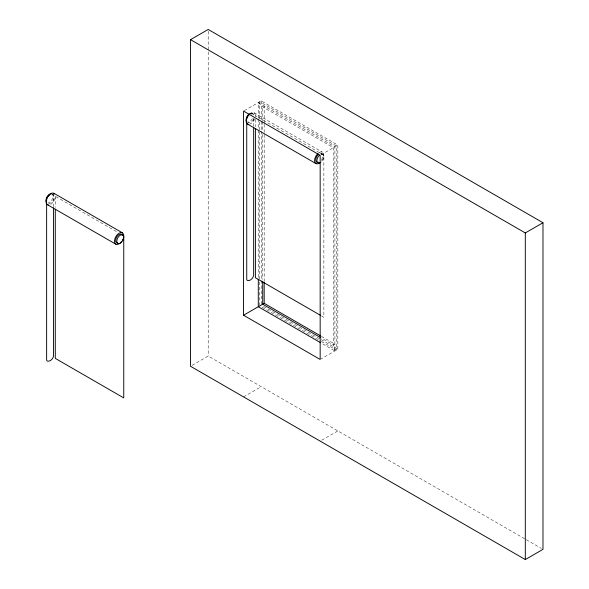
<?xml version="1.0" encoding="UTF-8"?>
<svg xmlns="http://www.w3.org/2000/svg" width="589" height="589" viewBox="0 0 589 589"><rect width="100%" height="100%" fill="white"/><g stroke="black" fill="none" stroke-linecap="round" stroke-linejoin="round"><path stroke-width="0.44" stroke-dasharray="2.94 2.21" d="M244.332 110.658L261.236 100.896L337.843 145.122L337.843 349.255L320.939 359.018M320.939 154.885L337.843 145.122M192.066 365.379L208.204 356.058L525.491 539.244M243.559 396.883L261.236 386.678M321.704 440.226L337.843 430.905M258.291 118.227L258.291 102.596L334.898 146.823L334.898 350.956L321.469 343.203M254.043 112.683L322.5 152.205M252.32 113.581L253.484 114.251M321.682 153.626L322.838 154.296M321.469 315.903L323.862 317.28L323.862 155.209L255.398 115.687L255.398 118.433M321.388 336.356L334.898 344.153L333.426 344.999L321.506 338.123M263.607 306.398L320.468 339.22M321.263 339.676L337.843 349.255M262.134 307.244L320.578 340.987M321.366 341.443L336.371 350.102L336.371 145.976L259.764 101.742L259.764 118.301M53.378 194.878L52.215 194.208A4.918 2.842 -60 0 1 52.325 199.038A4.918 2.842 -60 0 1 48.269 202.771M50.654 204.346A6.56 3.792 -60 0 0 55.292 196.306L118.183 232.618M526.286 539.701L541.394 548.425M258.291 102.596L262.709 106.852L333.426 147.677L333.426 344.999L334.898 350.956M264.181 123.44L264.181 105.998L262.709 106.852L262.709 120.62M264.181 124.353L264.181 133.534M264.181 134.454L264.181 281.299M262.709 121.533L262.709 130.714M262.709 134.38L262.709 279.392M261.236 100.896L261.236 130.316M261.236 131.237L261.236 304.108M259.764 121.975L259.764 131.17M259.764 132.091L259.764 281.049M259.764 281.969L259.764 305.875M258.291 119.147L258.291 129.263M258.291 130.184L258.291 277.301M255.398 119.346L255.398 126.672M253.66 118.22L253.66 126.296M208.204 31.291L208.204 356.058M55.292 196.306L55.292 207.299M53.555 206.923L53.555 197.057A4.491 2.459 -64.8 0 0 52.819 194.296M51.92 194.503A4.918 2.842 -60 0 1 53.732 199.119A4.918 2.842 -60 0 1 48.629 203.404M249.559 113.883A6.56 3.792 -60 0 1 255.243 117.159M254.779 118.72A6.56 3.792 -60 0 1 249.559 124.227M251.142 114.141A4.918 2.842 -60 0 1 254.212 115.731M253.594 119.081A4.918 2.842 -60 0 1 249.964 122.718A4.918 2.842 -60 0 1 247.343 120.959M319.223 152.529A6.56 3.792 -60 0 1 323.7 153.913A6.56 3.792 -60 0 1 321.542 161.187M320.121 153.486A4.918 2.842 -60 0 1 322.669 155.371A4.918 2.842 -60 0 1 320.961 160.363M321.285 154.156A4.918 2.842 -60 0 1 323.832 157.086A4.918 2.842 -60 0 1 320.379 162.571M249.979 113.471A4.918 2.842 -60 0 1 253.056 115.061M252.431 118.411A4.918 2.842 -60 0 1 247.571 122.107M250.48 114.03A4.491 2.459 -64.8 0 1 253.704 115.827"/><path stroke-width="0.88" d="M190.527 39.654L208.204 29.45L542.984 222.73L542.984 549.346L525.307 559.55L190.527 366.27L190.527 39.654L525.307 232.942L542.984 222.73M243.559 315.233L320.166 359.459L320.166 155.327L243.559 111.1L243.559 315.233L264.181 303.328L320.593 335.892M247.483 124.043L315.94 163.573M320.674 315.439L255.398 277.758L255.398 128.505M320.711 337.659L262.709 304.174L262.709 281.233M320.681 342.746L258.291 306.729L258.291 279.142M53.938 193.302L122.394 232.832M47.378 204.67L115.834 244.199M525.307 232.942L525.307 559.55M264.181 282.219L264.181 303.328M253.66 127.217L253.66 275.284C253.27 278.082 250.178 281.446 247.203 280.416L246.739 279.282L246.739 122.998M123.756 235.836L123.756 397.906L55.292 358.384L55.292 209.132M53.555 207.843L53.555 355.911C53.165 358.708 50.072 362.073 47.098 361.042L46.634 359.908L46.634 202.771M48.335 204.965A6.56 3.792 -60 0 1 47.378 197.094A6.56 3.792 -60 0 1 54.674 193.987M117.373 242.999A4.918 2.842 -60 0 1 116.997 236.55A4.918 2.842 -60 0 1 122.475 235.534M121.437 241.814A6.56 3.792 -60 0 1 114.634 242.491A6.56 3.792 -60 0 1 119.118 233.156A6.56 3.792 -60 0 1 123.594 237.315M123.13 238.869A6.56 3.792 -60 0 1 122.394 240.408M46.332 201.769A4.918 2.842 -60 0 1 47.319 196.439A4.918 2.842 -60 0 1 51.56 193.869M46.634 200.216A4.837 3.46 -58.6 0 1 46.759 199.082M46.914 198.508A4.837 3.46 -58.6 0 1 49.881 194.878M248.44 124.345A6.56 3.792 -60 0 1 246.158 120.318A6.56 3.792 -60 0 1 249.559 113.883M318.318 162.292A4.918 2.842 -60 0 1 315.741 159.899A4.918 2.842 -60 0 1 318.318 154.524M320.379 162.571A4.918 2.842 -60 0 1 316.934 161.069A4.918 2.842 -60 0 1 319.481 155.194M320.423 162.365A6.56 3.792 -60 0 1 314.74 161.865A6.56 3.792 -60 0 1 318.023 153.405M246.438 121.143A4.918 2.842 -60 0 1 249.073 114.023M246.769 119.03A4.837 3.46 -58.6 0 1 247.019 117.881M247.24 117.314A4.837 3.46 -58.6 0 1 249.508 114.538M121.172 242.543A4.918 2.842 -60 0 0 122.733 234.923A4.918 2.842 -60 0 0 116.916 240.084A4.918 2.842 -60 0 0 121.172 242.543"/></g></svg>
